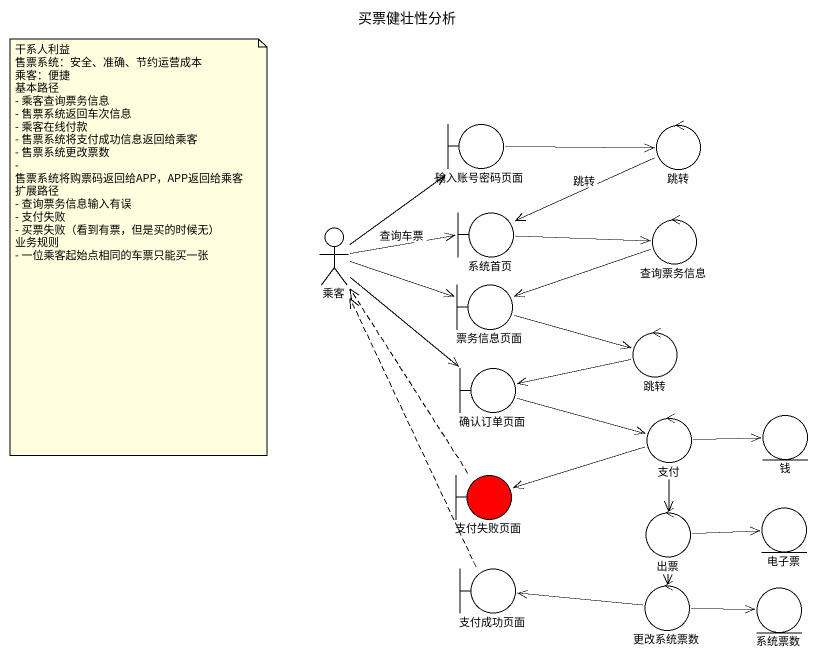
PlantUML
@startuml
title 买票健壮性分析
boundary 输入账号密码页面
control 跳转
actor 乘客
boundary 系统首页
control 查询票务信息
boundary 票务信息页面
control "跳转" as 跳转_2
boundary 确认订单页面
control 支付
entity 钱
boundary 支付失败页面 #FF0000
control 出票
entity 电子票
boundary 支付成功页面
control 更改系统票数
entity 系统票数
输入账号密码页面 -right-> 跳转
跳转 -left-> 系统首页 : 跳转
乘客 -up-> 输入账号密码页面
乘客 -right-> 系统首页 : 查询车票
乘客 -right-> 票务信息页面
乘客 --> 确认订单页面
系统首页 -right-> 查询票务信息
查询票务信息 -left-> 票务信息页面
票务信息页面 -right-> 跳转_2
跳转_2 -left-> 确认订单页面
确认订单页面 -right-> 支付
支付 -right-> 钱
支付 -left-> 支付失败页面
支付 --> 出票
支付失败页面 .up.> 乘客
出票 -right-> 电子票
出票 --> 更改系统票数
支付成功页面 .up.> 乘客
更改系统票数 -left-> 支付成功页面
更改系统票数 -right-> 系统票数
note as N1
  干系人利益
  售票系统：安全、准确、节约运营成本
  乘客：便捷
  基本路径
  - 乘客查询票务信息
  - 售票系统返回车次信息
  - 乘客在线付款
  - 售票系统将支付成功信息返回给乘客
  - 售票系统更改票数
  - 售票系统将购票码返回给APP，APP返回给乘客
  扩展路径
  - 查询票务信息输入有误
  - 支付失败
  - 买票失败（看到有票，但是买的时候无）
  业务规则
  - 一位乘客起始点相同的车票只能买一张
end note
@enduml
